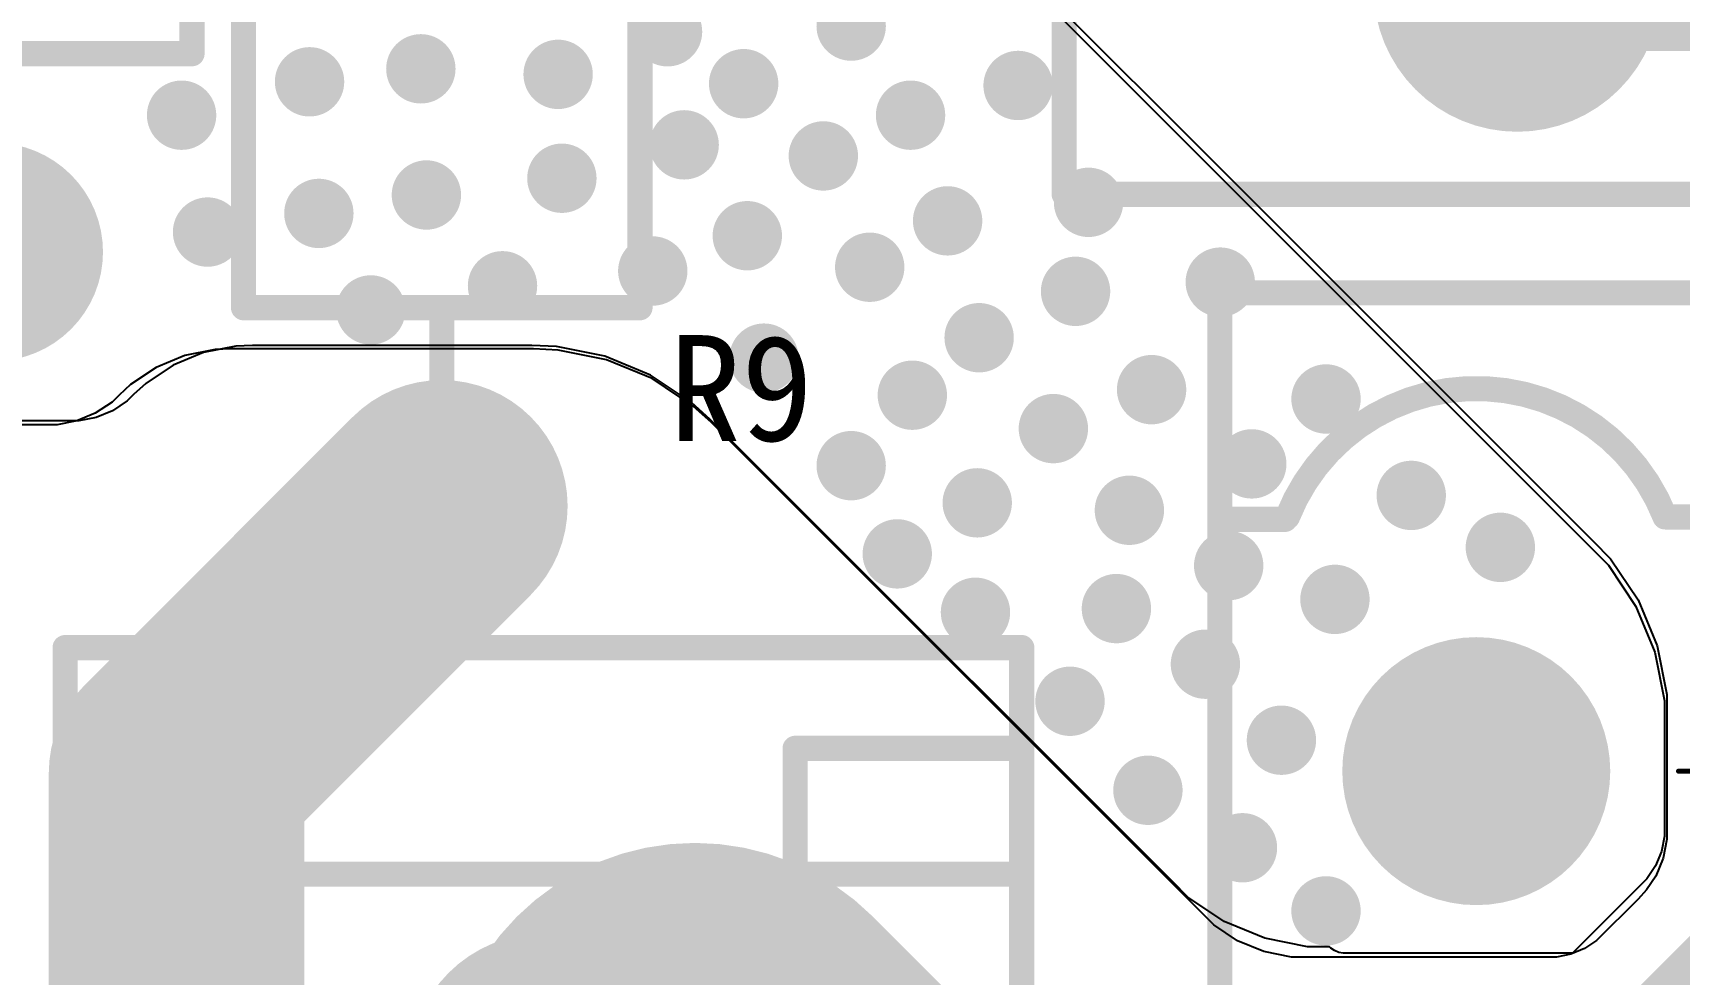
# Model space of a CAD drawing. Header units: millimetres. Extents: x 28 to 238, y 6 to 119.
# Drawn here: x 84.75 to 101.36, y 68.84 to 78.34 of the extents above; entities that cross this region are included whole.
import ezdxf

# ---------------------------------------------------------------- set-up
doc = ezdxf.new("R2010")
doc.units = ezdxf.units.MM
for name, color, linetype in [('BottomLayer', 5, 'Continuous'), ('BottomSolder', 6, 'Continuous'), ('KeepOutLayer', 6, 'Continuous'), ('Mechanical15', 56, 'Continuous'), ('MultiLayer', 9, 'Continuous'), ('PadHoleLayer', 156, 'Continuous'), ('TopLayer', 1, 'Continuous'), ('TopOverlay', 2, 'Continuous'), ('TopSolder', 216, 'Continuous'), ('ViaHoleLayer', 16, 'Continuous')]:
    doc.layers.add(name, color=color, linetype=linetype)

# ---------------------------------------------------------------- blocks, each defined once
blk = doc.blocks.new('KF2EDGK5_08_LI_2P_2')
at = {"layer": 'BottomLayer', "const_width": 1.25}
blk.add_lwpolyline([(1.915, 0, 1), (3.165, 0, 1)], format="xyb", close=True, dxfattribs=at)
at = {"layer": 'BottomLayer'}
blk.add_solid([(-3.79, -1.25), (-1.29, -1.25), (-3.79, 1.25), (-1.29, 1.25)], dxfattribs=at)
at = {"layer": 'BottomSolder', "const_width": 1.352}
blk.add_lwpolyline([(1.864, 0, 1), (3.216, 0, 1)], format="xyb", close=True, dxfattribs=at)
at = {"layer": 'BottomSolder'}
blk.add_solid([(-3.892, -1.352), (-1.188, -1.352), (-3.892, 1.352), (-1.188, 1.352)], dxfattribs=at)
at = {"layer": 'Mechanical15', "const_width": 0.05}
for points in [[(0, 0.5), (0, -0.5)], [(0.5, 0), (-0.5, 0)]]:
    blk.add_lwpolyline(points, dxfattribs=at)
at = {"layer": 'Mechanical15'}
for points, const_width in [([(-0.012, 0.5, 1), (0.012, 0.5, 1)], 0.025), ([(0.35, 0, 1), (-0.35, 0, 1)], 0.05), ([(-0.512, 0, 1), (-0.487, 0, 1)], 0.025), ([(-0.362, 0, 1), (-0.337, 0, 1)], 0.025), ([(0.337, 0, 1), (0.362, 0, 1)], 0.025), ([(0.487, 0, 1), (0.512, 0, 1)], 0.025), ([(-0.012, -0.5, 1), (0.012, -0.5, 1)], 0.025)]:
    blk.add_lwpolyline(points, format="xyb", close=True, dxfattribs=dict(at, const_width=const_width))
at = {"layer": 'MultiLayer', "const_width": 1.25}
blk.add_lwpolyline([(1.915, 0, 1), (3.165, 0, 1)], format="xyb", close=True, dxfattribs=at)
at = {"layer": 'MultiLayer'}
blk.add_solid([(-3.79, -1.25), (-1.29, -1.25), (-3.79, 1.25), (-1.29, 1.25)], dxfattribs=at)
at = {"layer": 'PadHoleLayer', "const_width": 0.8}
for points in [[(-2.94, 0, 1), (-2.14, 0, 1)], [(2.14, 0, 1), (2.94, 0, 1)]]:
    blk.add_lwpolyline(points, format="xyb", close=True, dxfattribs=at)
at = {"layer": 'TopLayer', "const_width": 1.25}
blk.add_lwpolyline([(1.915, 0, 1), (3.165, 0, 1)], format="xyb", close=True, dxfattribs=at)
at = {"layer": 'TopLayer'}
blk.add_solid([(-3.79, -1.25), (-1.29, -1.25), (-3.79, 1.25), (-1.29, 1.25)], dxfattribs=at)
at = {"layer": 'TopOverlay', "const_width": 0.254}
for points in [[(-5.16, 3.81), (-5.16, -4.826)], [(5.127, 3.81), (-5.16, 3.81)], [(5.127, 3.81), (5.127, -4.826)], [(5.127, 3.556), (-5.16, 3.556)], [(5.127, 3.302), (-5.16, 3.302)], [(-4.47, -2.54), (-5.08, -2.54)], [(0, -2.565), (-0.635, -2.565)], [(0.635, -2.565), (0, -2.565)], [(5.08, -2.54), (4.47, -2.54)], [(5.127, -4.826), (-5.16, -4.826)]]:
    blk.add_lwpolyline(points, dxfattribs=at)
at = {"layer": 'TopOverlay', "const_width": 0.127}
for points in [[(-5.223, 3.81, 1), (-5.096, 3.81, 1)], [(-5.223, 3.81, 1), (-5.096, 3.81, 1)], [(5.064, 3.81, 1), (5.191, 3.81, 1)], [(5.064, 3.81, 1), (5.191, 3.81, 1)], [(-5.223, 3.556, 1), (-5.096, 3.556, 1)], [(5.064, 3.556, 1), (5.191, 3.556, 1)], [(-5.223, 3.302, 1), (-5.096, 3.302, 1)], [(5.064, 3.302, 1), (5.191, 3.302, 1)], [(-5.143, -2.54, 1), (-5.016, -2.54, 1)], [(-4.534, -2.54, 1), (-4.407, -2.54, 1)], [(-4.508, -2.565, 1), (-4.381, -2.565, 1)], [(-0.698, -2.565, 1), (-0.571, -2.565, 1)], [(-0.698, -2.565, 1), (-0.571, -2.565, 1)], [(-0.063, -2.565, 1), (0.064, -2.565, 1)], [(-0.063, -2.565, 1), (0.064, -2.565, 1)], [(0.572, -2.565, 1), (0.699, -2.565, 1)], [(0.572, -2.565, 1), (0.699, -2.565, 1)], [(4.382, -2.565, 1), (4.509, -2.565, 1)], [(4.407, -2.54, 1), (4.534, -2.54, 1)], [(5.017, -2.54, 1), (5.144, -2.54, 1)], [(-5.223, -4.826, 1), (-5.096, -4.826, 1)], [(-5.223, -4.826, 1), (-5.096, -4.826, 1)], [(5.064, -4.826, 1), (5.191, -4.826, 1)], [(5.064, -4.826, 1), (5.191, -4.826, 1)]]:
    blk.add_lwpolyline(points, format="xyb", close=True, dxfattribs=at)
at = {"layer": 'TopOverlay', "const_width": 0.254}
for points in [[(-0.635, -2.565, -0.68), (-4.445, -2.565)], [(4.445, -2.565, -0.68), (0.635, -2.565)]]:
    blk.add_lwpolyline(points, format="xyb", dxfattribs=at)
at = {"layer": 'TopSolder', "const_width": 1.352}
blk.add_lwpolyline([(1.864, 0, 1), (3.216, 0, 1)], format="xyb", close=True, dxfattribs=at)
at = {"layer": 'TopSolder'}
blk.add_solid([(-3.892, -1.352), (-1.188, -1.352), (-3.892, 1.352), (-1.188, 1.352)], dxfattribs=at)
blk = doc.blocks.new('FU_BLX_A_3')
at = {"layer": 'BottomLayer', "const_width": 1.25}
blk.add_lwpolyline([(-11.375, 0, 1), (-10.125, 0, 1)], format="xyb", close=True, dxfattribs=at)
at = {"layer": 'BottomSolder', "const_width": 1.352}
blk.add_lwpolyline([(-11.426, 0, 1), (-10.074, 0, 1)], format="xyb", close=True, dxfattribs=at)
at = {"layer": 'MultiLayer', "const_width": 1.25}
blk.add_lwpolyline([(-11.375, 0, 1), (-10.125, 0, 1)], format="xyb", close=True, dxfattribs=at)
at = {"layer": 'TopLayer', "const_width": 1.25}
blk.add_lwpolyline([(-11.375, 0, 1), (-10.125, 0, 1)], format="xyb", close=True, dxfattribs=at)
at = {"layer": 'TopOverlay', "const_width": 0.254}
for points in [[(-14.986, -4.826), (-14.986, 4.826)], [(-13.97, 4.826), (-14.986, 4.826)], [(12.7, 4.826), (-13.97, 4.826)], [(-13.97, 2.54), (-13.97, 4.826)], [(-12.7, 2.54), (-12.7, 4.826)], [(-12.7, 2.54), (-13.97, 2.54)], [(-12.7, -2.54), (-12.7, 2.54)], [(-12.7, -2.54), (-13.97, -2.54)], [(-13.97, -4.826), (-13.97, -2.54)], [(-12.7, -4.826), (-12.7, -2.54)], [(-13.97, -4.826), (-14.986, -4.826)], [(12.7, -4.826), (-13.97, -4.826)]]:
    blk.add_lwpolyline(points, dxfattribs=at)
at = {"layer": 'TopOverlay', "const_width": 0.127}
for points in [[(-15.05, 4.826, 1), (-14.922, 4.826, 1)], [(-15.05, 4.826, 1), (-14.922, 4.826, 1)], [(-14.034, 4.826, 1), (-13.906, 4.826, 1)], [(-14.034, 4.826, 1), (-13.906, 4.826, 1)], [(-14.034, 4.826, 1), (-13.906, 4.826, 1)], [(-12.764, 4.826, 1), (-12.636, 4.826, 1)], [(-14.034, 2.54, 1), (-13.906, 2.54, 1)], [(-14.034, 2.54, 1), (-13.906, 2.54, 1)], [(-12.764, 2.54, 1), (-12.636, 2.54, 1)], [(-12.764, 2.54, 1), (-12.636, 2.54, 1)], [(-12.764, 2.54, 1), (-12.636, 2.54, 1)], [(-14.034, -2.54, 1), (-13.906, -2.54, 1)], [(-14.034, -2.54, 1), (-13.906, -2.54, 1)], [(-12.764, -2.54, 1), (-12.636, -2.54, 1)], [(-12.764, -2.54, 1), (-12.636, -2.54, 1)], [(-12.764, -2.54, 1), (-12.636, -2.54, 1)], [(-15.05, -4.826, 1), (-14.922, -4.826, 1)], [(-15.05, -4.826, 1), (-14.922, -4.826, 1)], [(-14.034, -4.826, 1), (-13.906, -4.826, 1)], [(-14.034, -4.826, 1), (-13.906, -4.826, 1)], [(-14.034, -4.826, 1), (-13.906, -4.826, 1)], [(-12.764, -4.826, 1), (-12.636, -4.826, 1)]]:
    blk.add_lwpolyline(points, format="xyb", close=True, dxfattribs=at)
at = {"layer": 'TopSolder', "const_width": 1.352}
blk.add_lwpolyline([(-11.426, 0, 1), (-10.074, 0, 1)], format="xyb", close=True, dxfattribs=at)
blk = doc.blocks.new('VH3_96_LI_2P_8')
at = {"layer": 'BottomLayer', "const_width": 1.35}
blk.add_lwpolyline([(1.307, 0, 1), (2.657, 0, 1)], format="xyb", close=True, dxfattribs=at)
at = {"layer": 'BottomLayer'}
blk.add_solid([(-3.33, -1.35), (-0.63, -1.35), (-3.33, 1.35), (-0.63, 1.35)], dxfattribs=at)
at = {"layer": 'BottomSolder', "const_width": 1.452}
blk.add_lwpolyline([(1.257, 0, 1), (2.708, 0, 1)], format="xyb", close=True, dxfattribs=at)
at = {"layer": 'BottomSolder'}
blk.add_solid([(-3.432, -1.452), (-0.528, -1.452), (-3.432, 1.452), (-0.528, 1.452)], dxfattribs=at)
at = {"layer": 'Mechanical15', "const_width": 0.05}
for points in [[(0, -0.5), (0, 0.5)], [(0.5, 0), (-0.5, 0)]]:
    blk.add_lwpolyline(points, dxfattribs=at)
at = {"layer": 'Mechanical15'}
for points, const_width in [([(-0.012, 0.5, 1), (0.012, 0.5, 1)], 0.025), ([(0.35, 0, 1), (-0.35, 0, 1)], 0.05), ([(-0.512, 0, 1), (-0.487, 0, 1)], 0.025), ([(-0.362, 0, 1), (-0.337, 0, 1)], 0.025), ([(0.337, 0, 1), (0.362, 0, 1)], 0.025), ([(0.487, 0, 1), (0.512, 0, 1)], 0.025), ([(-0.012, -0.5, 1), (0.012, -0.5, 1)], 0.025)]:
    blk.add_lwpolyline(points, format="xyb", close=True, dxfattribs=dict(at, const_width=const_width))
at = {"layer": 'MultiLayer', "const_width": 1.35}
blk.add_lwpolyline([(1.307, 0, 1), (2.657, 0, 1)], format="xyb", close=True, dxfattribs=at)
at = {"layer": 'MultiLayer'}
blk.add_solid([(-3.33, -1.35), (-0.63, -1.35), (-3.33, 1.35), (-0.63, 1.35)], dxfattribs=at)
at = {"layer": 'PadHoleLayer', "const_width": 0.75}
for points in [[(-2.355, 0, 1), (-1.605, 0, 1)], [(1.607, 0, 1), (2.357, 0, 1)]]:
    blk.add_lwpolyline(points, format="xyb", close=True, dxfattribs=at)
at = {"layer": 'TopLayer', "const_width": 1.35}
blk.add_lwpolyline([(1.307, 0, 1), (2.657, 0, 1)], format="xyb", close=True, dxfattribs=at)
at = {"layer": 'TopLayer'}
blk.add_solid([(-3.33, -1.35), (-0.63, -1.35), (-3.33, 1.35), (-0.63, 1.35)], dxfattribs=at)
at = {"layer": 'TopOverlay', "const_width": 0.254}
for points in [[(-2.742, 2.54), (-2.742, 3.556)], [(2.846, 3.556), (-2.742, 3.556)], [(2.846, 2.54), (2.846, 3.556)], [(-4.063, -4.572), (-4.063, 2.54)], [(4.065, 2.54), (-4.063, 2.54)], [(4.065, -4.572), (4.065, 2.54)], [(4.065, -4.572), (4.065, 0)], [(-2.336, -4.572), (-4.063, -4.572)], [(4.065, -4.572), (-2.336, -4.572)]]:
    blk.add_lwpolyline(points, dxfattribs=at)
at = {"layer": 'TopOverlay', "const_width": 0.127}
for points in [[(-2.805, 3.556, 1), (-2.678, 3.556, 1)], [(-2.805, 3.556, 1), (-2.678, 3.556, 1)], [(2.783, 3.556, 1), (2.91, 3.556, 1)], [(2.783, 3.556, 1), (2.91, 3.556, 1)], [(-4.126, 2.54, 1), (-3.999, 2.54, 1)], [(-4.126, 2.54, 1), (-3.999, 2.54, 1)], [(-2.805, 2.54, 1), (-2.678, 2.54, 1)], [(2.783, 2.54, 1), (2.91, 2.54, 1)], [(4.002, 2.54, 1), (4.129, 2.54, 1)], [(4.002, 2.54, 1), (4.129, 2.54, 1)], [(4.002, 0, 1), (4.129, 0, 1)], [(-4.126, -4.572, 1), (-3.999, -4.572, 1)], [(-4.126, -4.572, 1), (-3.999, -4.572, 1)], [(-2.399, -4.572, 1), (-2.272, -4.572, 1)], [(-2.399, -4.572, 1), (-2.272, -4.572, 1)], [(4.002, -4.572, 1), (4.129, -4.572, 1)], [(4.002, -4.572, 1), (4.129, -4.572, 1)], [(4.002, -4.572, 1), (4.129, -4.572, 1)]]:
    blk.add_lwpolyline(points, format="xyb", close=True, dxfattribs=at)
at = {"layer": 'TopSolder', "const_width": 1.452}
blk.add_lwpolyline([(1.257, 0, 1), (2.708, 0, 1)], format="xyb", close=True, dxfattribs=at)
at = {"layer": 'TopSolder'}
blk.add_solid([(-3.432, -1.452), (-0.528, -1.452), (-3.432, 1.452), (-0.528, 1.452)], dxfattribs=at)
blk = doc.blocks.new('RS_1W_9')
at = {"layer": 'BottomLayer', "const_width": 1}
for points in [[(-8, 0, 1), (-7, 0, 1)], [(7, 0, 1), (8, 0, 1)]]:
    blk.add_lwpolyline(points, format="xyb", close=True, dxfattribs=at)
at = {"layer": 'BottomSolder', "const_width": 1.102}
for points in [[(-8.051, 0, 1), (-6.949, 0, 1)], [(6.949, 0, 1), (8.051, 0, 1)]]:
    blk.add_lwpolyline(points, format="xyb", close=True, dxfattribs=at)
at = {"layer": 'Mechanical15', "const_width": 0.05}
for points in [[(0, 0.5), (0, -0.5)], [(-0.5, 0), (0.5, 0)]]:
    blk.add_lwpolyline(points, dxfattribs=at)
at = {"layer": 'Mechanical15'}
for points, const_width in [([(-0.012, 0.5, 1), (0.012, 0.5, 1)], 0.025), ([(0.35, 0, 1), (-0.35, 0, 1)], 0.05), ([(-0.512, 0, 1), (-0.487, 0, 1)], 0.025), ([(-0.362, 0, 1), (-0.337, 0, 1)], 0.025), ([(0.337, 0, 1), (0.362, 0, 1)], 0.025), ([(0.487, 0, 1), (0.512, 0, 1)], 0.025), ([(-0.012, -0.5, 1), (0.012, -0.5, 1)], 0.025)]:
    blk.add_lwpolyline(points, format="xyb", close=True, dxfattribs=dict(at, const_width=const_width))
at = {"layer": 'MultiLayer', "const_width": 1}
for points in [[(-8, 0, 1), (-7, 0, 1)], [(7, 0, 1), (8, 0, 1)]]:
    blk.add_lwpolyline(points, format="xyb", close=True, dxfattribs=at)
at = {"layer": 'PadHoleLayer', "const_width": 0.4}
for points in [[(-7.7, 0, 1), (-7.3, 0, 1)], [(7.3, 0, 1), (7.7, 0, 1)]]:
    blk.add_lwpolyline(points, format="xyb", close=True, dxfattribs=at)
at = {"layer": 'TopLayer', "const_width": 1}
for points in [[(-8, 0, 1), (-7, 0, 1)], [(7, 0, 1), (8, 0, 1)]]:
    blk.add_lwpolyline(points, format="xyb", close=True, dxfattribs=at)
at = {"layer": 'TopOverlay', "const_width": 0.254}
for points in [[(-5.5, 2), (-5.5, -2)], [(-5.5, 2), (5.5, 2)], [(5.5, 2), (5.5, -2)], [(-6.5, 0), (-5.5, 0)], [(5.5, 0), (6.5, 0)], [(-5.5, -2), (5.5, -2)]]:
    blk.add_lwpolyline(points, dxfattribs=at)
at = {"layer": 'TopOverlay', "const_width": 0.127}
for points in [[(-5.563, 2, 1), (-5.436, 2, 1)], [(-5.563, 2, 1), (-5.436, 2, 1)], [(5.436, 2, 1), (5.563, 2, 1)], [(5.436, 2, 1), (5.563, 2, 1)], [(-6.563, 0, 1), (-6.436, 0, 1)], [(-5.563, 0, 1), (-5.436, 0, 1)], [(5.436, 0, 1), (5.563, 0, 1)], [(6.436, 0, 1), (6.563, 0, 1)], [(-5.563, -2, 1), (-5.436, -2, 1)], [(-5.563, -2, 1), (-5.436, -2, 1)], [(5.436, -2, 1), (5.563, -2, 1)], [(5.436, -2, 1), (5.563, -2, 1)]]:
    blk.add_lwpolyline(points, format="xyb", close=True, dxfattribs=at)
at = {"layer": 'TopSolder', "const_width": 1.102}
for points in [[(-8.051, 0, 1), (-6.949, 0, 1)], [(6.949, 0, 1), (8.051, 0, 1)]]:
    blk.add_lwpolyline(points, format="xyb", close=True, dxfattribs=at)
blk = doc.blocks.new('RS_1W_10')
at = {"layer": 'BottomLayer', "const_width": 1}
for points in [[(-8, 0, 1), (-7, 0, 1)], [(7, 0, 1), (8, 0, 1)]]:
    blk.add_lwpolyline(points, format="xyb", close=True, dxfattribs=at)
at = {"layer": 'BottomSolder', "const_width": 1.102}
for points in [[(-8.051, 0, 1), (-6.949, 0, 1)], [(6.949, 0, 1), (8.051, 0, 1)]]:
    blk.add_lwpolyline(points, format="xyb", close=True, dxfattribs=at)
at = {"layer": 'Mechanical15', "const_width": 0.05}
for points in [[(0, 0.5), (0, -0.5)], [(-0.5, 0), (0.5, 0)]]:
    blk.add_lwpolyline(points, dxfattribs=at)
at = {"layer": 'Mechanical15'}
for points, const_width in [([(-0.012, 0.5, 1), (0.012, 0.5, 1)], 0.025), ([(0.35, 0, 1), (-0.35, 0, 1)], 0.05), ([(-0.512, 0, 1), (-0.487, 0, 1)], 0.025), ([(-0.362, 0, 1), (-0.337, 0, 1)], 0.025), ([(0.337, 0, 1), (0.362, 0, 1)], 0.025), ([(0.487, 0, 1), (0.512, 0, 1)], 0.025), ([(-0.012, -0.5, 1), (0.012, -0.5, 1)], 0.025)]:
    blk.add_lwpolyline(points, format="xyb", close=True, dxfattribs=dict(at, const_width=const_width))
at = {"layer": 'MultiLayer', "const_width": 1}
for points in [[(-8, 0, 1), (-7, 0, 1)], [(7, 0, 1), (8, 0, 1)]]:
    blk.add_lwpolyline(points, format="xyb", close=True, dxfattribs=at)
at = {"layer": 'PadHoleLayer', "const_width": 0.4}
for points in [[(-7.7, 0, 1), (-7.3, 0, 1)], [(7.3, 0, 1), (7.7, 0, 1)]]:
    blk.add_lwpolyline(points, format="xyb", close=True, dxfattribs=at)
at = {"layer": 'TopLayer', "const_width": 1}
for points in [[(-8, 0, 1), (-7, 0, 1)], [(7, 0, 1), (8, 0, 1)]]:
    blk.add_lwpolyline(points, format="xyb", close=True, dxfattribs=at)
at = {"layer": 'TopOverlay', "const_width": 0.254}
for points in [[(-5.5, 2), (-5.5, -2)], [(-5.5, 2), (5.5, 2)], [(5.5, 2), (5.5, -2)], [(-6.5, 0), (-5.5, 0)], [(5.5, 0), (6.5, 0)], [(-5.5, -2), (5.5, -2)]]:
    blk.add_lwpolyline(points, dxfattribs=at)
at = {"layer": 'TopOverlay', "const_width": 0.127}
for points in [[(-5.564, 2, 1), (-5.437, 2, 1)], [(-5.564, 2, 1), (-5.437, 2, 1)], [(5.436, 2, 1), (5.563, 2, 1)], [(5.436, 2, 1), (5.563, 2, 1)], [(-6.563, 0, 1), (-6.436, 0, 1)], [(-5.564, 0, 1), (-5.437, 0, 1)], [(5.436, 0, 1), (5.563, 0, 1)], [(6.436, 0, 1), (6.563, 0, 1)], [(-5.564, -2, 1), (-5.437, -2, 1)], [(-5.564, -2, 1), (-5.437, -2, 1)], [(5.436, -2, 1), (5.563, -2, 1)], [(5.436, -2, 1), (5.563, -2, 1)]]:
    blk.add_lwpolyline(points, format="xyb", close=True, dxfattribs=at)
at = {"layer": 'TopSolder', "const_width": 1.102}
for points in [[(-8.051, 0, 1), (-6.949, 0, 1)], [(6.949, 0, 1), (8.051, 0, 1)]]:
    blk.add_lwpolyline(points, format="xyb", close=True, dxfattribs=at)

msp = doc.modelspace()

# ---------------------------------------------------------------- linework, layer by layer
msp.add_circle((70.558, 67.272), 39.25)
at = {"layer": 'BottomLayer'}
for p, q in [((92.746, 80.957), (96.715, 76.988)), ((96.715, 76.988), (100.492, 73.212)), ((86.282, 75.084), (85.994, 74.965)), ((86.587, 75.145), (86.282, 75.084)), ((86.743, 75.153), (86.587, 75.145)), ((89.8, 75.153), (86.743, 75.153)), ((90.049, 75.14), (89.8, 75.153)), ((90.537, 75.043), (90.049, 75.14)), ((85.994, 74.965), (85.734, 74.792)), ((90.997, 74.853), (90.537, 75.043)), ((85.734, 74.792), (85.619, 74.687)), ((91.411, 74.576), (90.997, 74.853)), ((85.547, 74.615), (85.378, 74.503)), ((85.619, 74.687), (85.547, 74.615)), ((91.596, 74.409), (91.411, 74.576)), ((85.191, 74.425), (84.992, 74.386)), ((85.378, 74.503), (85.191, 74.425)), ((84.992, 74.386), (79.021, 74.386)), ((92.167, 73.838), (91.596, 74.409)), ((96.563, 69.442), (92.167, 73.838)), ((100.492, 73.212), (100.668, 73.035)), ((100.668, 73.035), (100.946, 72.619)), ((100.946, 72.619), (101.138, 72.156)), ((101.138, 72.156), (101.236, 71.666)), ((101.236, 71.666), (101.236, 70.205)), ((101.236, 70.205), (101.197, 70.014)), ((101.197, 70.014), (101.123, 69.833)), ((101.123, 69.833), (101.029, 69.694)), ((100.945, 69.602), (100.526, 69.183)), ((101.029, 69.694), (100.945, 69.602)), ((100.945, 69.602), (100.945, 69.602)), ((96.664, 69.34), (96.563, 69.442)), ((96.563, 69.442), (96.563, 69.442)), ((96.902, 69.181), (96.664, 69.34)), ((97.167, 69.071), (96.902, 69.181)), ((100.403, 69.101), (100.267, 69.044)), ((100.526, 69.183), (100.403, 69.101)), ((97.448, 69.015), (97.167, 69.071)), ((100.123, 69.015), (97.448, 69.015)), ((100.267, 69.044), (100.123, 69.015))]:
    msp.add_line(p, q, dxfattribs=at)
for points, const_width in [([(92.83, 78.409, 1), (93.18, 78.409, 1)], 0.35), ([(90.977, 78.352, 1), (91.327, 78.352, 1)], 0.35), ([(88.488, 77.978, 1), (88.838, 77.978, 1)], 0.35), ([(89.873, 77.922, 1), (90.223, 77.922, 1)], 0.35), ([(87.365, 77.847, 1), (87.715, 77.847, 1)], 0.35), ([(91.745, 77.828, 1), (92.095, 77.828, 1)], 0.35), ([(94.514, 77.81, 1), (94.864, 77.81, 1)], 0.35), ([(86.074, 77.51, 1), (86.424, 77.51, 1)], 0.35), ([(93.429, 77.51, 1), (93.779, 77.51, 1)], 0.35), ([(91.145, 77.211, 1), (91.495, 77.211, 1)], 0.35), ([(92.549, 77.099, 1), (92.899, 77.099, 1)], 0.35), ([(89.911, 76.874, 1), (90.261, 76.874, 1)], 0.35), ([(88.544, 76.705, 1), (88.894, 76.705, 1)], 0.35), ([(95.225, 76.631, 1), (95.575, 76.631, 1)], 0.35), ([(87.459, 76.519, 1), (87.809, 76.519, 1)], 0.35), ([(93.803, 76.444, 1), (94.153, 76.444, 1)], 0.35), ([(86.336, 76.331, 1), (86.686, 76.331, 1)], 0.35), ([(91.782, 76.294, 1), (92.132, 76.294, 1)], 0.35), ([(90.828, 75.938, 1), (91.178, 75.938, 1)], 0.35), ([(93.017, 75.976, 1), (93.367, 75.976, 1)], 0.35), ([(89.312, 75.789, 1), (89.662, 75.789, 1)], 0.35), ([(95.094, 75.733, 1), (95.444, 75.733, 1)], 0.35), ([(96.554, 75.826, 1), (96.904, 75.826, 1)], 0.35), ([(87.983, 75.545, 1), (88.333, 75.545, 1)], 0.35), ([(94.121, 75.265, 1), (94.471, 75.265, 1)], 0.35), ([(91.95, 75.059, 1), (92.3, 75.059, 1)], 0.35), ([(95.861, 74.741, 1), (96.211, 74.741, 1)], 0.35), ([(93.447, 74.685, 1), (93.797, 74.685, 1)], 0.35), ([(97.621, 74.647, 1), (97.971, 74.647, 1)], 0.35), ([(88.239, 73.568, 1), (89.509, 73.568, 1)], 1.27), ([(94.87, 74.348, 1), (95.22, 74.348, 1)], 0.35), ([(92.83, 73.974, 1), (93.18, 73.974, 1)], 0.35), ([(96.872, 73.992, 1), (97.222, 73.992, 1)], 0.35), ([(94.102, 73.599, 1), (94.452, 73.599, 1)], 0.35), ([(98.481, 73.674, 1), (98.831, 73.674, 1)], 0.35), ([(95.637, 73.524, 1), (95.987, 73.524, 1)], 0.35), ([(93.295, 73.084, 1), (93.645, 73.084, 1)], 0.35), ([(99.38, 73.15, 1), (99.73, 73.15, 1)], 0.35), ([(96.639, 72.966, 1), (96.989, 72.966, 1)], 0.35), ([(86.98, 72.631, 1), (87.33, 72.631, 1)], 0.35), ([(97.711, 72.625, 1), (98.061, 72.625, 1)], 0.35), ([(94.084, 72.495, 1), (94.434, 72.495, 1)], 0.35), ([(95.506, 72.532, 1), (95.856, 72.532, 1)], 0.35), ([(96.404, 71.971, 1), (96.754, 71.971, 1)], 0.35), ([(85.583, 70.911, 1), (86.853, 70.911, 1)], 1.27), ([(85.583, 70.911, 1), (86.853, 70.911, 1)], 1.27), ([(87.908, 71.844, 1), (88.258, 71.844, 1)], 0.35), ([(86.263, 71.675, 1), (86.613, 71.675, 1)], 0.35), ([(95.038, 71.597, 1), (95.388, 71.597, 1)], 0.35), ([(87.233, 71.169, 1), (87.583, 71.169, 1)], 0.35), ([(97.171, 71.204, 1), (97.521, 71.204, 1)], 0.35), ([(85.686, 70.944, 1), (86.036, 70.944, 1)], 0.35), ([(95.824, 70.699, 1), (96.174, 70.699, 1)], 0.35), ([(86.628, 70.55, 1), (86.978, 70.55, 1)], 0.35), ([(96.778, 70.119, 1), (97.128, 70.119, 1)], 0.35), ([(85.532, 69.96, 1), (85.882, 69.96, 1)], 0.35), ([(90.158, 67.628, 1), (92.698, 67.628, 1)], 2.54), ([(86.445, 69.44, 1), (86.795, 69.44, 1)], 0.35), ([(97.621, 69.482, 1), (97.971, 69.482, 1)], 0.35), ([(90.956, 69.205, 1), (91.306, 69.205, 1)], 0.35), ([(85.518, 68.948, 1), (85.868, 68.948, 1)], 0.35), ([(92.118, 69.066, 1), (92.468, 69.066, 1)], 0.35)]:
    msp.add_lwpolyline(points, format="xyb", close=True, dxfattribs=dict(at, const_width=const_width))
for points, const_width in [([(86.218, 70.911), (88.874, 73.568)], 2.54), ([(86.218, 64.943), (86.218, 70.911)], 2.54), ([(101.917, 65.942), (104.586, 68.611)], 5.08), ([(91.428, 67.628), (93.138, 65.918)], 5.08)]:
    msp.add_lwpolyline(points, dxfattribs=dict(at, const_width=const_width))
at = {"layer": 'KeepOutLayer', "const_width": 0.00645}
msp.add_lwpolyline([(34.052, 52.857, -3.804617), (64.049, 28.566)], format="xyb", dxfattribs=at)
msp.add_lwpolyline([(34.052, 52.857, -3.804617), (64.049, 28.566)], format="xyb", dxfattribs=at)
at = {"layer": 'MultiLayer', "const_width": 0.35}
for points in [[(92.83, 78.409, 1), (93.18, 78.409, 1)], [(90.977, 78.352, 1), (91.327, 78.352, 1)], [(88.488, 77.978, 1), (88.838, 77.978, 1)], [(89.873, 77.922, 1), (90.223, 77.922, 1)], [(87.365, 77.847, 1), (87.715, 77.847, 1)], [(91.745, 77.828, 1), (92.095, 77.828, 1)], [(94.514, 77.81, 1), (94.864, 77.81, 1)], [(86.074, 77.51, 1), (86.424, 77.51, 1)], [(93.429, 77.51, 1), (93.779, 77.51, 1)], [(91.145, 77.211, 1), (91.495, 77.211, 1)], [(92.549, 77.099, 1), (92.899, 77.099, 1)], [(89.911, 76.874, 1), (90.261, 76.874, 1)], [(88.544, 76.705, 1), (88.894, 76.705, 1)], [(95.225, 76.631, 1), (95.575, 76.631, 1)], [(87.459, 76.519, 1), (87.809, 76.519, 1)], [(93.803, 76.444, 1), (94.153, 76.444, 1)], [(86.336, 76.331, 1), (86.686, 76.331, 1)], [(91.782, 76.294, 1), (92.132, 76.294, 1)], [(90.828, 75.938, 1), (91.178, 75.938, 1)], [(93.017, 75.976, 1), (93.367, 75.976, 1)], [(89.312, 75.789, 1), (89.662, 75.789, 1)], [(95.094, 75.733, 1), (95.444, 75.733, 1)], [(96.554, 75.826, 1), (96.904, 75.826, 1)], [(87.983, 75.545, 1), (88.333, 75.545, 1)], [(94.121, 75.265, 1), (94.471, 75.265, 1)], [(91.95, 75.059, 1), (92.3, 75.059, 1)], [(95.861, 74.741, 1), (96.211, 74.741, 1)], [(93.447, 74.685, 1), (93.797, 74.685, 1)], [(97.621, 74.647, 1), (97.971, 74.647, 1)], [(94.87, 74.348, 1), (95.22, 74.348, 1)], [(92.83, 73.974, 1), (93.18, 73.974, 1)], [(96.872, 73.992, 1), (97.222, 73.992, 1)], [(94.102, 73.599, 1), (94.452, 73.599, 1)], [(98.481, 73.674, 1), (98.831, 73.674, 1)], [(95.637, 73.524, 1), (95.987, 73.524, 1)], [(93.295, 73.084, 1), (93.645, 73.084, 1)], [(99.38, 73.15, 1), (99.73, 73.15, 1)], [(96.639, 72.966, 1), (96.989, 72.966, 1)], [(86.98, 72.631, 1), (87.33, 72.631, 1)], [(97.711, 72.625, 1), (98.061, 72.625, 1)], [(94.084, 72.495, 1), (94.434, 72.495, 1)], [(95.506, 72.532, 1), (95.856, 72.532, 1)], [(96.404, 71.971, 1), (96.754, 71.971, 1)], [(87.908, 71.844, 1), (88.258, 71.844, 1)], [(86.263, 71.675, 1), (86.613, 71.675, 1)], [(95.038, 71.597, 1), (95.388, 71.597, 1)], [(87.233, 71.169, 1), (87.583, 71.169, 1)], [(97.171, 71.204, 1), (97.521, 71.204, 1)], [(85.686, 70.944, 1), (86.036, 70.944, 1)], [(95.824, 70.699, 1), (96.174, 70.699, 1)], [(86.628, 70.55, 1), (86.978, 70.55, 1)], [(96.778, 70.119, 1), (97.128, 70.119, 1)], [(85.532, 69.96, 1), (85.882, 69.96, 1)], [(86.445, 69.44, 1), (86.795, 69.44, 1)], [(97.621, 69.482, 1), (97.971, 69.482, 1)], [(90.956, 69.205, 1), (91.306, 69.205, 1)], [(85.518, 68.948, 1), (85.868, 68.948, 1)], [(92.118, 69.066, 1), (92.468, 69.066, 1)]]:
    msp.add_lwpolyline(points, format="xyb", close=True, dxfattribs=at)
at = {"layer": 'TopLayer'}
for p, q in [((92.74, 80.875), (95.311, 78.304)), ((95.311, 78.304), (100.468, 73.147)), ((86.471, 75.115), (86.163, 74.987)), ((86.797, 75.18), (86.471, 75.115)), ((86.964, 75.188), (86.797, 75.18)), ((89.783, 75.188), (86.964, 75.188)), ((90.032, 75.176), (89.783, 75.188)), ((90.521, 75.078), (90.032, 75.176)), ((90.981, 74.888), (90.521, 75.078)), ((86.163, 74.987), (85.887, 74.802)), ((85.887, 74.802), (85.763, 74.691)), ((91.395, 74.611), (90.981, 74.888)), ((85.7, 74.627), (85.552, 74.528)), ((85.763, 74.691), (85.7, 74.627)), ((91.579, 74.444), (91.395, 74.611)), ((85.212, 74.425), (79.057, 74.425)), ((85.387, 74.46), (85.212, 74.425)), ((85.552, 74.528), (85.387, 74.46)), ((92.195, 73.829), (91.579, 74.444)), ((96.246, 69.777), (92.195, 73.829)), ((100.468, 73.147), (100.645, 72.97)), ((100.645, 72.97), (100.923, 72.554)), ((100.923, 72.554), (101.114, 72.092)), ((101.114, 72.092), (101.212, 71.601)), ((101.212, 71.601), (101.212, 70.236)), ((101.212, 70.236), (101.181, 70.081)), ((101.121, 69.935), (101.033, 69.804)), ((101.181, 70.081), (101.121, 69.935)), ((96.402, 69.621), (96.246, 69.777)), ((101.033, 69.804), (100.284, 69.055)), ((96.769, 69.376), (96.402, 69.621)), ((97.177, 69.207), (96.769, 69.376)), ((97.61, 69.121), (97.177, 69.207)), ((97.83, 69.121), (97.61, 69.121)), ((97.846, 69.105), (97.83, 69.121)), ((97.883, 69.081), (97.846, 69.105)), ((97.924, 69.063), (97.883, 69.081)), ((97.968, 69.055), (97.924, 69.063)), ((100.284, 69.055), (97.968, 69.055))]:
    msp.add_line(p, q, dxfattribs=at)
for points, const_width in [([(99.726, 78.794), (104.368, 78.794)], 1.27), ([(86.179, 70.873), (88.874, 73.568)], 2.54), ([(86.179, 65.194), (86.179, 70.873)], 2.54), ([(101.982, 66.151), (104.314, 68.484)], 5.08), ([(91.428, 67.628), (92.905, 66.151)], 5.08)]:
    msp.add_lwpolyline(points, dxfattribs=dict(at, const_width=const_width))
for points, const_width in [([(99.408, 78.794, 1), (100.043, 78.794, 1)], 0.635), ([(92.83, 78.409, 1), (93.18, 78.409, 1)], 0.35), ([(90.977, 78.352, 1), (91.327, 78.352, 1)], 0.35), ([(88.488, 77.978, 1), (88.838, 77.978, 1)], 0.35), ([(89.873, 77.922, 1), (90.223, 77.922, 1)], 0.35), ([(87.365, 77.847, 1), (87.715, 77.847, 1)], 0.35), ([(91.745, 77.828, 1), (92.095, 77.828, 1)], 0.35), ([(94.514, 77.81, 1), (94.864, 77.81, 1)], 0.35), ([(86.074, 77.51, 1), (86.424, 77.51, 1)], 0.35), ([(93.429, 77.51, 1), (93.779, 77.51, 1)], 0.35), ([(91.145, 77.211, 1), (91.495, 77.211, 1)], 0.35), ([(92.549, 77.099, 1), (92.899, 77.099, 1)], 0.35), ([(89.911, 76.874, 1), (90.261, 76.874, 1)], 0.35), ([(88.544, 76.705, 1), (88.894, 76.705, 1)], 0.35), ([(95.225, 76.631, 1), (95.575, 76.631, 1)], 0.35), ([(87.459, 76.519, 1), (87.809, 76.519, 1)], 0.35), ([(93.803, 76.444, 1), (94.153, 76.444, 1)], 0.35), ([(86.336, 76.331, 1), (86.686, 76.331, 1)], 0.35), ([(91.782, 76.294, 1), (92.132, 76.294, 1)], 0.35), ([(90.828, 75.938, 1), (91.178, 75.938, 1)], 0.35), ([(93.017, 75.976, 1), (93.367, 75.976, 1)], 0.35), ([(89.312, 75.789, 1), (89.662, 75.789, 1)], 0.35), ([(95.094, 75.733, 1), (95.444, 75.733, 1)], 0.35), ([(96.554, 75.826, 1), (96.904, 75.826, 1)], 0.35), ([(87.983, 75.545, 1), (88.333, 75.545, 1)], 0.35), ([(94.121, 75.265, 1), (94.471, 75.265, 1)], 0.35), ([(91.95, 75.059, 1), (92.3, 75.059, 1)], 0.35), ([(95.861, 74.741, 1), (96.211, 74.741, 1)], 0.35), ([(93.447, 74.685, 1), (93.797, 74.685, 1)], 0.35), ([(97.621, 74.647, 1), (97.971, 74.647, 1)], 0.35), ([(88.239, 73.568, 1), (89.509, 73.568, 1)], 1.27), ([(94.87, 74.348, 1), (95.22, 74.348, 1)], 0.35), ([(92.83, 73.974, 1), (93.18, 73.974, 1)], 0.35), ([(96.872, 73.992, 1), (97.222, 73.992, 1)], 0.35), ([(94.102, 73.599, 1), (94.452, 73.599, 1)], 0.35), ([(98.481, 73.674, 1), (98.831, 73.674, 1)], 0.35), ([(95.637, 73.524, 1), (95.987, 73.524, 1)], 0.35), ([(93.295, 73.084, 1), (93.645, 73.084, 1)], 0.35), ([(99.38, 73.15, 1), (99.73, 73.15, 1)], 0.35), ([(96.639, 72.966, 1), (96.989, 72.966, 1)], 0.35), ([(86.98, 72.631, 1), (87.33, 72.631, 1)], 0.35), ([(97.711, 72.625, 1), (98.061, 72.625, 1)], 0.35), ([(94.084, 72.495, 1), (94.434, 72.495, 1)], 0.35), ([(95.506, 72.532, 1), (95.856, 72.532, 1)], 0.35), ([(96.404, 71.971, 1), (96.754, 71.971, 1)], 0.35), ([(85.544, 70.873, 1), (86.814, 70.873, 1)], 1.27), ([(85.544, 70.873, 1), (86.814, 70.873, 1)], 1.27), ([(87.908, 71.844, 1), (88.258, 71.844, 1)], 0.35), ([(86.263, 71.675, 1), (86.613, 71.675, 1)], 0.35), ([(95.038, 71.597, 1), (95.388, 71.597, 1)], 0.35), ([(87.233, 71.169, 1), (87.583, 71.169, 1)], 0.35), ([(97.171, 71.204, 1), (97.521, 71.204, 1)], 0.35), ([(85.686, 70.944, 1), (86.036, 70.944, 1)], 0.35), ([(95.824, 70.699, 1), (96.174, 70.699, 1)], 0.35), ([(86.628, 70.55, 1), (86.978, 70.55, 1)], 0.35), ([(96.778, 70.119, 1), (97.128, 70.119, 1)], 0.35), ([(85.532, 69.96, 1), (85.882, 69.96, 1)], 0.35), ([(90.158, 67.628, 1), (92.698, 67.628, 1)], 2.54), ([(86.445, 69.44, 1), (86.795, 69.44, 1)], 0.35), ([(97.621, 69.482, 1), (97.971, 69.482, 1)], 0.35), ([(90.956, 69.205, 1), (91.306, 69.205, 1)], 0.35), ([(85.518, 68.948, 1), (85.868, 68.948, 1)], 0.35), ([(92.118, 69.066, 1), (92.468, 69.066, 1)], 0.35)]:
    msp.add_lwpolyline(points, format="xyb", close=True, dxfattribs=dict(at, const_width=const_width))
at = {"layer": 'ViaHoleLayer', "const_width": 0.2}
for points in [[(92.905, 78.409, 1), (93.105, 78.409, 1)], [(91.052, 78.352, 1), (91.252, 78.352, 1)], [(88.563, 77.978, 1), (88.763, 77.978, 1)], [(89.948, 77.922, 1), (90.148, 77.922, 1)], [(87.44, 77.847, 1), (87.64, 77.847, 1)], [(91.82, 77.828, 1), (92.02, 77.828, 1)], [(94.589, 77.81, 1), (94.789, 77.81, 1)], [(86.149, 77.51, 1), (86.349, 77.51, 1)], [(93.504, 77.51, 1), (93.704, 77.51, 1)], [(91.22, 77.211, 1), (91.42, 77.211, 1)], [(92.624, 77.099, 1), (92.824, 77.099, 1)], [(89.986, 76.874, 1), (90.186, 76.874, 1)], [(88.619, 76.705, 1), (88.819, 76.705, 1)], [(95.3, 76.631, 1), (95.5, 76.631, 1)], [(87.534, 76.519, 1), (87.734, 76.519, 1)], [(93.878, 76.444, 1), (94.078, 76.444, 1)], [(86.411, 76.331, 1), (86.611, 76.331, 1)], [(91.857, 76.294, 1), (92.057, 76.294, 1)], [(90.903, 75.938, 1), (91.103, 75.938, 1)], [(93.092, 75.976, 1), (93.292, 75.976, 1)], [(89.387, 75.789, 1), (89.587, 75.789, 1)], [(95.169, 75.733, 1), (95.369, 75.733, 1)], [(96.629, 75.826, 1), (96.829, 75.826, 1)], [(88.058, 75.545, 1), (88.258, 75.545, 1)], [(94.196, 75.265, 1), (94.396, 75.265, 1)], [(92.025, 75.059, 1), (92.225, 75.059, 1)], [(95.936, 74.741, 1), (96.136, 74.741, 1)], [(93.522, 74.685, 1), (93.722, 74.685, 1)], [(97.696, 74.647, 1), (97.896, 74.647, 1)], [(94.945, 74.348, 1), (95.145, 74.348, 1)], [(92.905, 73.974, 1), (93.105, 73.974, 1)], [(96.947, 73.992, 1), (97.147, 73.992, 1)], [(94.177, 73.599, 1), (94.377, 73.599, 1)], [(98.556, 73.674, 1), (98.756, 73.674, 1)], [(95.712, 73.524, 1), (95.912, 73.524, 1)], [(93.37, 73.084, 1), (93.57, 73.084, 1)], [(99.455, 73.15, 1), (99.655, 73.15, 1)], [(96.714, 72.966, 1), (96.914, 72.966, 1)], [(87.055, 72.631, 1), (87.255, 72.631, 1)], [(97.786, 72.625, 1), (97.986, 72.625, 1)], [(94.159, 72.495, 1), (94.359, 72.495, 1)], [(95.581, 72.532, 1), (95.781, 72.532, 1)], [(96.479, 71.971, 1), (96.679, 71.971, 1)], [(87.983, 71.844, 1), (88.183, 71.844, 1)], [(86.338, 71.675, 1), (86.538, 71.675, 1)], [(95.113, 71.597, 1), (95.313, 71.597, 1)], [(87.308, 71.169, 1), (87.508, 71.169, 1)], [(97.246, 71.204, 1), (97.446, 71.204, 1)], [(85.761, 70.944, 1), (85.961, 70.944, 1)], [(95.899, 70.699, 1), (96.099, 70.699, 1)], [(86.703, 70.55, 1), (86.903, 70.55, 1)], [(96.853, 70.119, 1), (97.053, 70.119, 1)], [(85.607, 69.96, 1), (85.807, 69.96, 1)], [(86.52, 69.44, 1), (86.72, 69.44, 1)], [(97.696, 69.482, 1), (97.896, 69.482, 1)], [(91.031, 69.205, 1), (91.231, 69.205, 1)], [(92.193, 69.066, 1), (92.393, 69.066, 1)], [(85.593, 68.948, 1), (85.793, 68.948, 1)]]:
    msp.add_lwpolyline(points, format="xyb", close=True, dxfattribs=at)

# ---------------------------------------------------------------- block references
for name, p, rotation in [('RS_1W_9', (84.354, 83.63), 90), ('RS_1W_10', (88.874, 81.068), 90), ('VH3_96_LI_2P_8', (99.726, 80.777), 270), ('KF2EDGK5_08_LI_2P_2', (101.852, 70.892), 180), ('FU_BLX_A_3', (89.9, 57.152), 270)]:
    msp.add_blockref(name, p, dxfattribs=dict(rotation=rotation))

# ---------------------------------------------------------------- texts
at = {"layer": 'TopOverlay'}
msp.add_text('R9', height=1.0668, dxfattribs=at).set_placement((91.169, 74.224))

doc.saveas('drawing.dxf')
